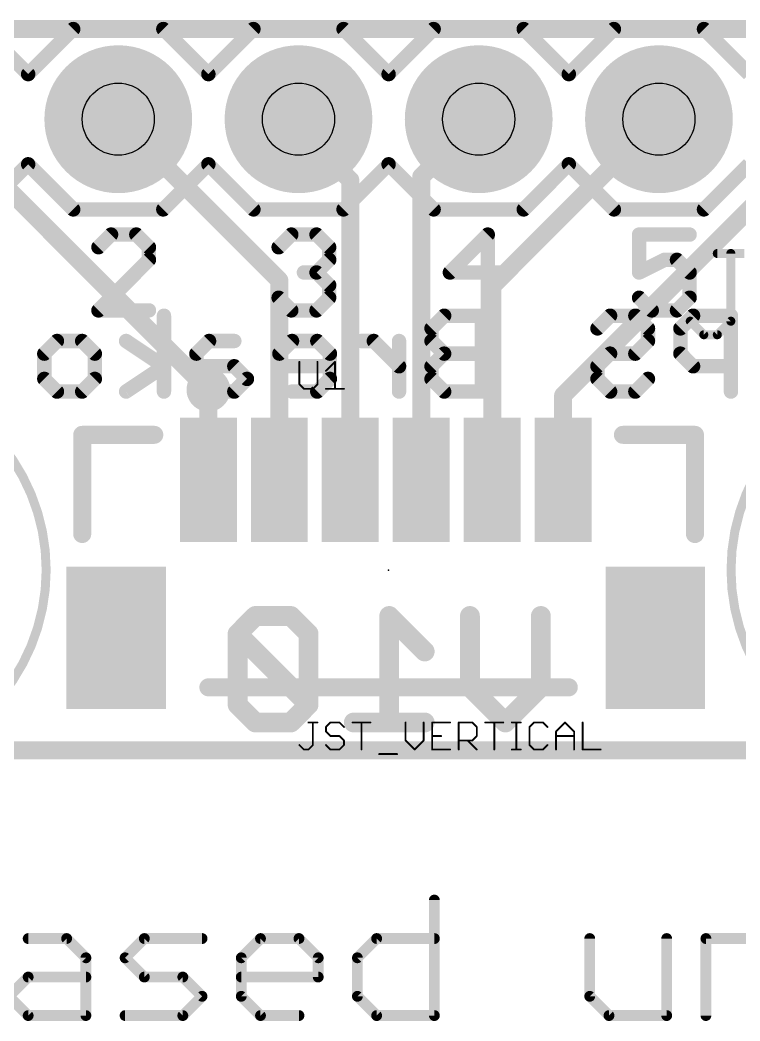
# Model space of a CAD drawing. Extents: x -1 to 106, y -9 to 10.
# Drawn here: x 4.97 to 15.11, y -3.81 to 10.29 of the extents above; entities that cross this region are included whole.
import ezdxf

# ---------------------------------------------------------------- set-up
doc = ezdxf.new("R2010")
doc.units = 0
for name, color, linetype in [('1', 12, 'CONTINUOUS'), ('16', 132, 'CONTINUOUS'), ('17', 110, 'CONTINUOUS'), ('20', 53, 'CONTINUOUS'), ('21', 53, 'CONTINUOUS'), ('22', 53, 'CONTINUOUS'), ('23', 53, 'CONTINUOUS'), ('25', 253, 'CONTINUOUS'), ('27', 253, 'CONTINUOUS'), ('29', 253, 'CONTINUOUS'), ('30', 253, 'CONTINUOUS'), ('31', 253, 'CONTINUOUS'), ('39', 12, 'CONTINUOUS'), ('44', 253, 'CONTINUOUS'), ('51', 53, 'CONTINUOUS')]:
    doc.layers.add(name, color=color, linetype=linetype)

# ---------------------------------------------------------------- blocks, each defined once
blk = doc.blocks.new('RECT')
blk.add_solid([(-0.5, -0.5), (0.5, -0.5), (-0.5, 0.5), (0.5, 0.5)])
blk = doc.blocks.new('ROUNDP')
at = {"const_width": 0.5}
blk.add_lwpolyline([(0, -0.25, 1), (0, 0.25, 1), (0, -0.25)], format="xyb", dxfattribs=at)

msp = doc.modelspace()

# ---------------------------------------------------------------- linework, layer by layer
at = {"layer": '1'}
for points, const_width in [([(0, 10.16), (20.32, 10.16)], 0.2032), ([(7.62, 5.08), (3.81, 8.89)], 0.254), ([(8.62, 6.62), (6.35, 8.89)], 0.254), ([(8.89, 8.763), (8.89, 8.89)], 0.254), ([(9.62, 8.033), (8.89, 8.763)], 0.254), ([(10.62, 8.08), (11.43, 8.89)], 0.254), ([(11.62, 6.54), (13.97, 8.89)], 0.254), ([(12.62, 5), (16.51, 8.89)], 0.254), ([(10.62, 3.81), (10.62, 8.08)], 0.254), ([(9.62, 3.81), (9.62, 8.033)], 0.254), ([(8.62, 3.81), (8.62, 6.62)], 0.254), ([(11.62, 3.81), (11.62, 6.54)], 0.254), ([(7.62, 3.81), (7.62, 5.08)], 0.254), ([(12.62, 3.81), (12.62, 5)], 0.254), ([(20.32, 0), (0, 0)], 0.2032)]:
    msp.add_lwpolyline(points, dxfattribs=dict(at, const_width=const_width))
at = {"layer": '1', "const_width": 0.127}
for points in [[(6.3949, 8.9349, 1), (6.3051, 8.8451)], [(8.9535, 8.89, 1), (8.8265, 8.89)], [(8.9349, 8.8079, 1), (8.8451, 8.7181)], [(11.4749, 8.8451, 1), (11.3851, 8.9349)], [(14.0149, 8.8451, 1), (13.9251, 8.9349)], [(8.8265, 8.763, 1), (8.9535, 8.763)], [(10.6835, 8.08, 1), (10.5565, 8.08)], [(10.5751, 8.1249, 1), (10.6649, 8.0351)], [(9.6835, 8.033, 1), (9.5565, 8.033)], [(9.5751, 7.9881, 1), (9.6649, 8.0779)], [(8.6835, 6.62, 1), (8.5565, 6.62)], [(8.5751, 6.5751, 1), (8.6649, 6.6649)], [(11.6835, 6.54, 1), (11.5565, 6.54)], [(11.5751, 6.5849, 1), (11.6649, 6.4951)], [(7.6835, 5.08, 1), (7.5565, 5.08)], [(7.5751, 5.0351, 1), (7.6649, 5.1249)], [(12.6835, 5, 1), (12.5565, 5)], [(12.5751, 5.0449, 1), (12.6649, 4.9551)], [(7.5565, 3.81, 1), (7.6835, 3.81)], [(8.5565, 3.81, 1), (8.6835, 3.81)], [(9.5565, 3.81, 1), (9.6835, 3.81)], [(10.5565, 3.81, 1), (10.6835, 3.81)], [(11.5565, 3.81, 1), (11.6835, 3.81)], [(12.5565, 3.81, 1), (12.6835, 3.81)]]:
    msp.add_lwpolyline(points, format="xyb", dxfattribs=at)
at = {"layer": '16'}
for points, const_width in [([(0, 10.16), (20.32, 10.16)], 0.254), ([(8.282, 1.8936), (8.0321, 1.6436)], 0.2794), ([(8.782, 1.8936), (8.282, 1.8936)], 0.2794), ([(9.032, 1.6436), (8.782, 1.8936)], 0.2794), ([(10.6691, 1.3936), (10.1692, 1.8936)], 0.2794), ([(10.1692, 1.8936), (10.1692, 0.3937)], 0.2794), ([(11.3064, 0.8937), (11.3064, 1.8936)], 0.2794), ([(12.3063, 1.8936), (12.3063, 0.8937)], 0.2794), ([(8.0321, 1.6436), (8.0321, 0.6437)], 0.2794), ([(9.032, 0.6437), (8.0321, 1.6436)], 0.2794), ([(9.032, 0.6437), (9.032, 1.6436)], 0.2794), ([(11.8063, 0.3937), (11.3064, 0.8937)], 0.2794), ([(12.3063, 0.8937), (11.8063, 0.3937)], 0.2794), ([(8.0321, 0.6437), (8.282, 0.3937)], 0.2794), ([(8.782, 0.3937), (9.032, 0.6437)], 0.2794), ([(8.282, 0.3937), (8.782, 0.3937)], 0.2794), ([(10.6691, 0.3937), (9.6692, 0.3937)], 0.2794), ([(20.32, 0), (0, 0)], 0.254)]:
    msp.add_lwpolyline(points, dxfattribs=dict(at, const_width=const_width))
at = {"layer": '16', "const_width": 0.1397}
for points in [[(8.282, 1.9634, 1), (8.282, 1.8237)], [(8.3314, 1.8442, 1), (8.2327, 1.943)], [(8.8314, 1.943, 1), (8.7326, 1.8442)], [(8.782, 1.8237, 1), (8.782, 1.9634)], [(10.239, 1.8936, 1), (10.0993, 1.8936)], [(10.2186, 1.943, 1), (10.1198, 1.8442)], [(11.3762, 1.8936, 1), (11.2365, 1.8936)], [(12.3762, 1.8936, 1), (12.2364, 1.8936)], [(8.1019, 1.6436, 1), (7.9622, 1.6436)], [(8.0815, 1.693, 1), (7.9827, 1.5942)], [(7.9827, 1.693, 1), (8.0815, 1.5942)], [(9.1018, 1.6436, 1), (8.9621, 1.6436)], [(8.9826, 1.5942, 1), (9.0814, 1.693)], [(10.6198, 1.3442, 1), (10.7185, 1.443)], [(11.3558, 0.9431, 1), (11.257, 0.8443)], [(12.3557, 0.8443, 1), (12.2569, 0.9431)], [(11.2365, 0.8937, 1), (11.3762, 0.8937)], [(12.2364, 0.8937, 1), (12.3762, 0.8937)], [(7.9622, 0.6437, 1), (8.1019, 0.6437)], [(8.0815, 0.6931, 1), (7.9827, 0.5943)], [(8.9621, 0.6437, 1), (9.1018, 0.6437)], [(9.0814, 0.5943, 1), (8.9826, 0.6931)], [(8.9826, 0.5943, 1), (9.0814, 0.6931)], [(8.282, 0.4636, 1), (8.282, 0.3238)], [(8.2327, 0.3443, 1), (8.3314, 0.4431)], [(8.7326, 0.4431, 1), (8.8314, 0.3443)], [(8.782, 0.3238, 1), (8.782, 0.4636)], [(9.6692, 0.4636, 1), (9.6692, 0.3238)], [(10.0993, 0.3937, 1), (10.239, 0.3937)], [(10.6691, 0.3238, 1), (10.6691, 0.4636)], [(11.7569, 0.4431, 1), (11.8557, 0.3443)], [(11.7569, 0.3443, 1), (11.8557, 0.4431)]]:
    msp.add_lwpolyline(points, format="xyb", dxfattribs=at)
at = {"layer": '20', "const_width": 0.2032}
for points in [[(0, 10.16), (20.32, 10.16)], [(20.32, 0), (0, 0)]]:
    msp.add_lwpolyline(points, dxfattribs=at)
at = {"layer": '21'}
for points, const_width in [([(4.445, 10.16), (5.08, 9.525)], 0.2032), ([(5.08, 9.525), (5.715, 10.16)], 0.2032), ([(5.715, 10.16), (6.985, 10.16)], 0.2032), ([(6.985, 10.16), (7.62, 9.525)], 0.2032), ([(7.62, 9.525), (8.255, 10.16)], 0.2032), ([(8.255, 10.16), (9.525, 10.16)], 0.2032), ([(10.16, 9.525), (9.525, 10.16)], 0.2032), ([(10.16, 9.525), (10.795, 10.16)], 0.2032), ([(10.795, 10.16), (12.065, 10.16)], 0.2032), ([(12.065, 10.16), (12.7, 9.525)], 0.2032), ([(12.7, 9.525), (13.335, 10.16)], 0.2032), ([(13.335, 10.16), (14.605, 10.16)], 0.2032), ([(14.605, 10.16), (15.24, 9.525)], 0.2032), ([(5.08, 8.255), (4.445, 7.62)], 0.2032), ([(5.715, 7.62), (5.08, 8.255)], 0.2032), ([(7.62, 8.255), (6.985, 7.62)], 0.2032), ([(8.255, 7.62), (7.62, 8.255)], 0.2032), ([(9.525, 7.62), (10.16, 8.255)], 0.2032), ([(10.795, 7.62), (10.16, 8.255)], 0.2032), ([(12.7, 8.255), (12.065, 7.62)], 0.2032), ([(13.335, 7.62), (12.7, 8.255)], 0.2032), ([(15.24, 8.255), (14.605, 7.62)], 0.2032), ([(6.985, 7.62), (5.715, 7.62)], 0.2032), ([(9.525, 7.62), (8.255, 7.62)], 0.2032), ([(12.065, 7.62), (10.795, 7.62)], 0.2032), ([(14.605, 7.62), (13.335, 7.62)], 0.2032), ([(6.2486, 7.2653), (6.0706, 7.0874)], 0.2032), ([(6.6045, 7.2653), (6.2486, 7.2653)], 0.2032), ([(6.7824, 7.0874), (6.6045, 7.2653)], 0.2032), ([(8.6106, 7.0874), (8.7886, 7.2653)], 0.2032), ([(8.7886, 7.2653), (9.1445, 7.2653)], 0.2032), ([(9.1445, 7.2653), (9.3224, 7.0874)], 0.2032), ([(11.5575, 7.2653), (11.0236, 6.7315)], 0.2032), ([(11.5575, 6.1976), (11.5575, 7.2653)], 0.2032), ([(14.4024, 7.2653), (13.6906, 7.2653)], 0.2032), ([(13.6906, 7.2653), (13.6906, 6.7315)], 0.2032), ([(6.7824, 6.9094), (6.7824, 7.0874)], 0.2032), ([(9.3224, 7.0874), (9.3224, 6.9094)], 0.2032), ([(6.0706, 6.1976), (6.7824, 6.9094)], 0.2032), ([(9.3224, 6.9094), (9.1445, 6.7315)], 0.2032), ([(13.6906, 6.7315), (14.0465, 6.9094)], 0.2032), ([(14.0465, 6.9094), (14.2245, 6.9094)], 0.2032), ([(14.2245, 6.9094), (14.4024, 6.7315)], 0.2032), ([(9.1445, 6.7315), (8.9665, 6.7315)], 0.2032), ([(9.1445, 6.7315), (9.3224, 6.5535)], 0.2032), ([(11.0236, 6.7315), (11.7354, 6.7315)], 0.2032), ([(14.4024, 6.7315), (14.4024, 6.3756)], 0.2032), ([(9.3224, 6.5535), (9.3224, 6.3756)], 0.2032), ([(8.7886, 6.1976), (8.6106, 6.3756)], 0.2032), ([(9.3224, 6.3756), (9.1445, 6.1976)], 0.2032), ([(13.8686, 6.1976), (13.6906, 6.3756)], 0.2032), ([(14.4024, 6.3756), (14.2245, 6.1976)], 0.2032), ([(6.7824, 6.1976), (6.0706, 6.1976)], 0.2032), ([(9.1445, 6.1976), (8.7886, 6.1976)], 0.2032), ([(14.2245, 6.1976), (13.8686, 6.1976)], 0.2032), ([(5.842, 3.048), (5.842, 4.445)], 0.254), ([(5.842, 4.445), (6.858, 4.445)], 0.254), ([(13.462, 4.445), (14.478, 4.445)], 0.254), ([(14.478, 4.445), (14.478, 3.048)], 0.254), ([(7.62, 0.889), (12.7, 0.889)], 0.254)]:
    msp.add_lwpolyline(points, dxfattribs=dict(at, const_width=const_width))
for points, const_width in [([(5.715, 10.2108, 1), (5.715, 10.1092)], 0.1016), ([(5.7509, 10.1241, 1), (5.6791, 10.1959)], 0.1016), ([(7.0209, 10.1959, 1), (6.9491, 10.1241)], 0.1016), ([(6.985, 10.1092, 1), (6.985, 10.2108)], 0.1016), ([(8.255, 10.2108, 1), (8.255, 10.1092)], 0.1016), ([(8.2909, 10.1241, 1), (8.2191, 10.1959)], 0.1016), ([(9.5609, 10.1959, 1), (9.4891, 10.1241)], 0.1016), ([(9.525, 10.1092, 1), (9.525, 10.2108)], 0.1016), ([(10.795, 10.2108, 1), (10.795, 10.1092)], 0.1016), ([(10.8309, 10.1241, 1), (10.7591, 10.1959)], 0.1016), ([(12.1009, 10.1959, 1), (12.0291, 10.1241)], 0.1016), ([(12.065, 10.1092, 1), (12.065, 10.2108)], 0.1016), ([(13.335, 10.2108, 1), (13.335, 10.1092)], 0.1016), ([(13.3709, 10.1241, 1), (13.2991, 10.1959)], 0.1016), ([(14.6409, 10.1959, 1), (14.5691, 10.1241)], 0.1016), ([(14.605, 10.1092, 1), (14.605, 10.2108)], 0.1016), ([(5.0441, 9.5609, 1), (5.1159, 9.4891)], 0.1016), ([(5.0441, 9.4891, 1), (5.1159, 9.5609)], 0.1016), ([(7.5841, 9.5609, 1), (7.6559, 9.4891)], 0.1016), ([(7.5841, 9.4891, 1), (7.6559, 9.5609)], 0.1016), ([(10.1241, 9.5609, 1), (10.1959, 9.4891)], 0.1016), ([(10.1241, 9.4891, 1), (10.1959, 9.5609)], 0.1016), ([(12.6641, 9.5609, 1), (12.7359, 9.4891)], 0.1016), ([(12.6641, 9.4891, 1), (12.7359, 9.5609)], 0.1016), ([(5.1159, 8.2909, 1), (5.0441, 8.2191)], 0.1016), ([(5.1159, 8.2191, 1), (5.0441, 8.2909)], 0.1016), ([(7.6559, 8.2909, 1), (7.5841, 8.2191)], 0.1016), ([(7.6559, 8.2191, 1), (7.5841, 8.2909)], 0.1016), ([(10.1959, 8.2909, 1), (10.1241, 8.2191)], 0.1016), ([(10.1959, 8.2191, 1), (10.1241, 8.2909)], 0.1016), ([(12.7359, 8.2909, 1), (12.6641, 8.2191)], 0.1016), ([(12.7359, 8.2191, 1), (12.6641, 8.2909)], 0.1016), ([(5.715, 7.6708, 1), (5.715, 7.5692)], 0.1016), ([(5.6791, 7.5841, 1), (5.7509, 7.6559)], 0.1016), ([(6.9491, 7.6559, 1), (7.0209, 7.5841)], 0.1016), ([(6.985, 7.5692, 1), (6.985, 7.6708)], 0.1016), ([(8.255, 7.6708, 1), (8.255, 7.5692)], 0.1016), ([(8.2191, 7.5841, 1), (8.2909, 7.6559)], 0.1016), ([(9.4891, 7.6559, 1), (9.5609, 7.5841)], 0.1016), ([(9.525, 7.5692, 1), (9.525, 7.6708)], 0.1016), ([(10.795, 7.6708, 1), (10.795, 7.5692)], 0.1016), ([(10.7591, 7.5841, 1), (10.8309, 7.6559)], 0.1016), ([(12.0291, 7.6559, 1), (12.1009, 7.5841)], 0.1016), ([(12.065, 7.5692, 1), (12.065, 7.6708)], 0.1016), ([(13.335, 7.6708, 1), (13.335, 7.5692)], 0.1016), ([(13.2991, 7.5841, 1), (13.3709, 7.6559)], 0.1016), ([(14.5691, 7.6559, 1), (14.6409, 7.5841)], 0.1016), ([(14.605, 7.5692, 1), (14.605, 7.6708)], 0.1016), ([(6.2486, 7.3161, 1), (6.2486, 7.2145)], 0.1016), ([(6.2845, 7.2294, 1), (6.2126, 7.3012)], 0.1016), ([(6.6404, 7.3012, 1), (6.5685, 7.2294)], 0.1016), ([(6.6045, 7.2145, 1), (6.6045, 7.3161)], 0.1016), ([(8.7886, 7.3161, 1), (8.7886, 7.2145)], 0.1016), ([(8.8245, 7.2294, 1), (8.7526, 7.3012)], 0.1016), ([(9.1804, 7.3012, 1), (9.1085, 7.2294)], 0.1016), ([(9.1445, 7.2145, 1), (9.1445, 7.3161)], 0.1016), ([(11.6083, 7.2653, 1), (11.5067, 7.2653)], 0.1016), ([(11.5934, 7.2294, 1), (11.5215, 7.3012)], 0.1016), ([(13.6906, 7.3161, 1), (13.6906, 7.2145)], 0.1016), ([(13.7414, 7.2653, 1), (13.6398, 7.2653)], 0.1016), ([(14.4024, 7.2145, 1), (14.4024, 7.3161)], 0.1016), ([(6.0347, 7.1233, 1), (6.1065, 7.0514)], 0.1016), ([(6.8332, 7.0874, 1), (6.7316, 7.0874)], 0.1016), ([(6.7465, 7.0514, 1), (6.8183, 7.1233)], 0.1016), ([(8.5747, 7.1233, 1), (8.6465, 7.0514)], 0.1016), ([(9.3732, 7.0874, 1), (9.2716, 7.0874)], 0.1016), ([(9.2865, 7.0514, 1), (9.3583, 7.1233)], 0.1016), ([(6.7316, 6.9094, 1), (6.8332, 6.9094)], 0.1016), ([(6.8183, 6.8735, 1), (6.7465, 6.9453)], 0.1016), ([(9.2716, 6.9094, 1), (9.3732, 6.9094)], 0.1016), ([(9.3583, 6.8735, 1), (9.2865, 6.9453)], 0.1016), ([(14.0465, 6.9602, 1), (14.0465, 6.8586)], 0.1016), ([(14.0692, 6.864, 1), (14.0238, 6.9548)], 0.1016), ([(14.2604, 6.9453, 1), (14.1885, 6.8735)], 0.1016), ([(14.2245, 6.8586, 1), (14.2245, 6.9602)], 0.1016), ([(8.9665, 6.7823, 1), (8.9665, 6.6807)], 0.1016), ([(9.1804, 6.7674, 1), (9.1085, 6.6955)], 0.1016), ([(9.1085, 6.7674, 1), (9.1804, 6.6955)], 0.1016), ([(9.1445, 6.6807, 1), (9.1445, 6.7823)], 0.1016), ([(11.0236, 6.7823, 1), (11.0236, 6.6807)], 0.1016), ([(10.9877, 6.7674, 1), (11.0595, 6.6955)], 0.1016), ([(11.7354, 6.6807, 1), (11.7354, 6.7823)], 0.1016), ([(13.6679, 6.7769, 1), (13.7133, 6.686)], 0.1016), ([(13.6398, 6.7315, 1), (13.7414, 6.7315)], 0.1016), ([(14.4532, 6.7315, 1), (14.3516, 6.7315)], 0.1016), ([(14.3665, 6.6955, 1), (14.4383, 6.7674)], 0.1016), ([(9.3732, 6.5535, 1), (9.2716, 6.5535)], 0.1016), ([(9.2865, 6.5176, 1), (9.3583, 6.5894)], 0.1016), ([(8.6465, 6.4115, 1), (8.5747, 6.3396)], 0.1016), ([(9.2716, 6.3756, 1), (9.3732, 6.3756)], 0.1016), ([(9.3583, 6.3396, 1), (9.2865, 6.4115)], 0.1016), ([(13.7265, 6.4115, 1), (13.6547, 6.3396)], 0.1016), ([(14.3516, 6.3756, 1), (14.4532, 6.3756)], 0.1016), ([(14.4383, 6.3396, 1), (14.3665, 6.4115)], 0.1016), ([(6.0706, 6.2484, 1), (6.0706, 6.1468)], 0.1016), ([(6.0347, 6.2335, 1), (6.1065, 6.1617)], 0.1016), ([(6.7824, 6.1468, 1), (6.7824, 6.2484)], 0.1016), ([(8.7886, 6.2484, 1), (8.7886, 6.1468)], 0.1016), ([(8.7526, 6.1617, 1), (8.8245, 6.2335)], 0.1016), ([(9.1085, 6.2335, 1), (9.1804, 6.1617)], 0.1016), ([(9.1445, 6.1468, 1), (9.1445, 6.2484)], 0.1016), ([(11.5067, 6.1976, 1), (11.6083, 6.1976)], 0.1016), ([(13.8686, 6.2484, 1), (13.8686, 6.1468)], 0.1016), ([(13.8326, 6.1617, 1), (13.9045, 6.2335)], 0.1016), ([(14.1885, 6.2335, 1), (14.2604, 6.1617)], 0.1016), ([(14.2245, 6.1468, 1), (14.2245, 6.2484)], 0.1016), ([(7.62, 4.9753, 1), (7.62, 5.1847, 1), (7.62, 4.9753)], 0.4064), ([(5.9055, 4.445, 1), (5.7785, 4.445)], 0.127), ([(5.842, 4.5085, 1), (5.842, 4.3815)], 0.127), ([(6.858, 4.3815, 1), (6.858, 4.5085)], 0.127), ([(13.462, 4.5085, 1), (13.462, 4.3815)], 0.127), ([(14.5415, 4.445, 1), (14.4145, 4.445)], 0.127), ([(14.478, 4.3815, 1), (14.478, 4.5085)], 0.127), ([(5.7785, 3.048, 1), (5.9055, 3.048)], 0.127), ([(14.4145, 3.048, 1), (14.5415, 3.048)], 0.127), ([(7.62, 0.9525, 1), (7.62, 0.8255)], 0.127), ([(12.7, 0.8255, 1), (12.7, 0.9525)], 0.127)]:
    msp.add_lwpolyline(points, format="xyb", dxfattribs=dict(at, const_width=const_width))
at = {"layer": '22', "const_width": 0.2032}
for points in [[(6.9941, 5.0546), (6.9941, 6.1223)], [(10.943, 6.1223), (10.765, 5.9444)], [(11.4768, 6.1223), (10.943, 6.1223)], [(11.4768, 5.0546), (11.4768, 6.1223)], [(13.1038, 5.9444), (13.2818, 6.1223)], [(13.2818, 6.1223), (13.6377, 6.1223)], [(13.6377, 6.1223), (13.8156, 5.9444)], [(14.4511, 6.1223), (14.2732, 5.9444)], [(14.985, 6.1223), (14.4511, 6.1223)], [(14.985, 5.0546), (14.985, 6.1223)], [(10.765, 5.9444), (10.765, 5.7664)], [(13.8156, 5.9444), (13.8156, 5.7664)], [(14.2732, 5.9444), (14.2732, 5.5885)], [(5.3078, 5.5885), (5.4858, 5.7664)], [(5.4858, 5.7664), (5.8417, 5.7664)], [(5.8417, 5.7664), (6.0196, 5.5885)], [(6.9941, 5.4105), (6.4603, 5.7664)], [(7.6297, 5.7664), (7.4517, 5.5885)], [(7.9856, 5.7664), (7.6297, 5.7664)], [(8.7991, 5.7664), (8.6211, 5.5885)], [(9.155, 5.7664), (8.7991, 5.7664)], [(9.3329, 5.5885), (9.155, 5.7664)], [(9.9515, 5.7664), (9.7736, 5.7664)], [(10.3074, 5.4105), (9.9515, 5.7664)], [(10.3074, 5.0546), (10.3074, 5.7664)], [(10.765, 5.7664), (10.943, 5.5885)], [(13.8156, 5.7664), (13.6377, 5.5885)], [(5.3078, 5.2325), (5.3078, 5.5885)], [(6.0196, 5.5885), (6.0196, 5.2325)], [(7.4517, 5.5885), (7.4517, 5.0546)], [(8.6211, 5.5885), (8.6211, 5.4105)], [(9.3329, 5.2325), (9.3329, 5.5885)], [(10.943, 5.5885), (10.765, 5.4105)], [(11.4768, 5.5885), (10.943, 5.5885)], [(13.2818, 5.5885), (13.1038, 5.4105)], [(13.6377, 5.5885), (13.2818, 5.5885)], [(14.2732, 5.5885), (14.4511, 5.4105)], [(6.4603, 5.0546), (6.9941, 5.4105)], [(7.9856, 5.4105), (7.4517, 5.4105)], [(8.1635, 5.2325), (7.9856, 5.4105)], [(8.6211, 5.4105), (9.3329, 5.4105)], [(10.765, 5.4105), (10.765, 5.2325)], [(13.1038, 5.4105), (13.1038, 5.2325)], [(14.4511, 5.4105), (14.985, 5.4105)], [(5.4858, 5.0546), (5.3078, 5.2325)], [(6.0196, 5.2325), (5.8417, 5.0546)], [(7.9856, 5.0546), (8.1635, 5.2325)], [(9.155, 5.0546), (9.3329, 5.2325)], [(10.765, 5.2325), (10.943, 5.0546)], [(13.1038, 5.2325), (13.2818, 5.0546)], [(13.6377, 5.0546), (13.8156, 5.2325)], [(5.8417, 5.0546), (5.4858, 5.0546)], [(7.4517, 5.0546), (7.9856, 5.0546)], [(8.7991, 5.0546), (9.155, 5.0546)], [(10.943, 5.0546), (11.4768, 5.0546)], [(13.2818, 5.0546), (13.6377, 5.0546)]]:
    msp.add_lwpolyline(points, dxfattribs=at)
at = {"layer": '22', "const_width": 0.1016}
for points in [[(7.0449, 6.1223, 1), (6.9433, 6.1223)], [(10.943, 6.1731, 1), (10.943, 6.0715)], [(10.9789, 6.0864, 1), (10.907, 6.1582)], [(11.5276, 6.1223, 1), (11.426, 6.1223)], [(11.4768, 6.0715, 1), (11.4768, 6.1731)], [(13.2818, 6.1731, 1), (13.2818, 6.0715)], [(13.3177, 6.0864, 1), (13.2458, 6.1582)], [(13.6736, 6.1582, 1), (13.6017, 6.0864)], [(13.6377, 6.0715, 1), (13.6377, 6.1731)], [(14.4511, 6.1731, 1), (14.4511, 6.0715)], [(14.4871, 6.0864, 1), (14.4152, 6.1582)], [(15.0358, 6.1223, 1), (14.9342, 6.1223)], [(14.985, 6.0715, 1), (14.985, 6.1731)], [(10.8158, 5.9444, 1), (10.7142, 5.9444)], [(10.7291, 5.9803, 1), (10.8009, 5.9084)], [(13.0679, 5.9803, 1), (13.1397, 5.9084)], [(13.8664, 5.9444, 1), (13.7648, 5.9444)], [(13.7797, 5.9084, 1), (13.8515, 5.9803)], [(14.324, 5.9444, 1), (14.2224, 5.9444)], [(14.2373, 5.9803, 1), (14.3091, 5.9084)], [(5.4858, 5.8172, 1), (5.4858, 5.7156)], [(5.5217, 5.7305, 1), (5.4499, 5.8023)], [(5.8776, 5.8023, 1), (5.8058, 5.7305)], [(5.8417, 5.7156, 1), (5.8417, 5.8172)], [(6.4884, 5.8087, 1), (6.4321, 5.7241)], [(7.6297, 5.8172, 1), (7.6297, 5.7156)], [(7.6656, 5.7305, 1), (7.5937, 5.8023)], [(7.9856, 5.7156, 1), (7.9856, 5.8172)], [(8.7991, 5.8172, 1), (8.7991, 5.7156)], [(8.835, 5.7305, 1), (8.7631, 5.8023)], [(9.1909, 5.8023, 1), (9.119, 5.7305)], [(9.155, 5.7156, 1), (9.155, 5.8172)], [(9.7736, 5.8172, 1), (9.7736, 5.7156)], [(9.9874, 5.8023, 1), (9.9156, 5.7305)], [(9.9515, 5.7156, 1), (9.9515, 5.8172)], [(10.3582, 5.7664, 1), (10.2566, 5.7664)], [(10.8009, 5.8023, 1), (10.7291, 5.7305)], [(10.7142, 5.7664, 1), (10.8158, 5.7664)], [(13.7648, 5.7664, 1), (13.8664, 5.7664)], [(13.8515, 5.7305, 1), (13.7797, 5.8023)], [(5.3586, 5.5885, 1), (5.257, 5.5885)], [(5.2719, 5.6244, 1), (5.3437, 5.5525)], [(6.0704, 5.5885, 1), (5.9688, 5.5885)], [(5.9837, 5.5525, 1), (6.0555, 5.6244)], [(7.5025, 5.5885, 1), (7.4009, 5.5885)], [(7.4158, 5.6244, 1), (7.4876, 5.5525)], [(8.6719, 5.5885, 1), (8.5703, 5.5885)], [(8.5852, 5.6244, 1), (8.657, 5.5525)], [(9.3837, 5.5885, 1), (9.2821, 5.5885)], [(9.297, 5.5525, 1), (9.3688, 5.6244)], [(10.943, 5.6393, 1), (10.943, 5.5377)], [(10.9789, 5.5525, 1), (10.907, 5.6244)], [(10.907, 5.5525, 1), (10.9789, 5.6244)], [(11.4768, 5.5377, 1), (11.4768, 5.6393)], [(13.2818, 5.6393, 1), (13.2818, 5.5377)], [(13.3177, 5.5525, 1), (13.2458, 5.6244)], [(13.6017, 5.6244, 1), (13.6736, 5.5525)], [(13.6377, 5.5377, 1), (13.6377, 5.6393)], [(14.3091, 5.6244, 1), (14.2373, 5.5525)], [(14.2224, 5.5885, 1), (14.324, 5.5885)], [(7.0223, 5.3682, 1), (6.9659, 5.4528)], [(6.9659, 5.3682, 1), (7.0223, 5.4528)], [(7.4517, 5.4613, 1), (7.4517, 5.3597)], [(8.0215, 5.4464, 1), (7.9497, 5.3746)], [(7.9856, 5.3597, 1), (7.9856, 5.4613)], [(8.6211, 5.4613, 1), (8.6211, 5.3597)], [(9.3329, 5.3597, 1), (9.3329, 5.4613)], [(10.8158, 5.4105, 1), (10.7142, 5.4105)], [(13.1546, 5.4105, 1), (13.053, 5.4105)], [(14.4511, 5.4613, 1), (14.4511, 5.3597)], [(14.985, 5.3597, 1), (14.985, 5.4613)], [(8.5703, 5.4105, 1), (8.6719, 5.4105)], [(10.2715, 5.3746, 1), (10.3433, 5.4464)], [(10.7291, 5.4464, 1), (10.8009, 5.3746)], [(13.0679, 5.4464, 1), (13.1397, 5.3746)], [(14.4152, 5.3746, 1), (14.4871, 5.4464)], [(5.3437, 5.2685, 1), (5.2719, 5.1966)], [(5.257, 5.2325, 1), (5.3586, 5.2325)], [(5.9688, 5.2325, 1), (6.0704, 5.2325)], [(6.0555, 5.1966, 1), (5.9837, 5.2685)], [(8.1994, 5.1966, 1), (8.1276, 5.2685)], [(8.1276, 5.1966, 1), (8.1994, 5.2685)], [(9.2821, 5.2325, 1), (9.3837, 5.2325)], [(9.3688, 5.1966, 1), (9.297, 5.2685)], [(10.8009, 5.2685, 1), (10.7291, 5.1966)], [(10.7142, 5.2325, 1), (10.8158, 5.2325)], [(13.1397, 5.2685, 1), (13.0679, 5.1966)], [(13.053, 5.2325, 1), (13.1546, 5.2325)], [(13.8515, 5.1966, 1), (13.7797, 5.2685)], [(5.4858, 5.1054, 1), (5.4858, 5.0038)], [(5.4499, 5.0187, 1), (5.5217, 5.0905)], [(5.8058, 5.0905, 1), (5.8776, 5.0187)], [(5.8417, 5.0038, 1), (5.8417, 5.1054)], [(6.4321, 5.0969, 1), (6.4884, 5.0123)], [(6.9433, 5.0546, 1), (7.0449, 5.0546)], [(7.4517, 5.1054, 1), (7.4517, 5.0038)], [(7.4009, 5.0546, 1), (7.5025, 5.0546)], [(7.9497, 5.0905, 1), (8.0215, 5.0187)], [(7.9856, 5.0038, 1), (7.9856, 5.1054)], [(8.7991, 5.1054, 1), (8.7991, 5.0038)], [(9.119, 5.0905, 1), (9.1909, 5.0187)], [(9.155, 5.0038, 1), (9.155, 5.1054)], [(10.2566, 5.0546, 1), (10.3582, 5.0546)], [(10.943, 5.1054, 1), (10.943, 5.0038)], [(10.907, 5.0187, 1), (10.9789, 5.0905)], [(11.426, 5.0546, 1), (11.5276, 5.0546)], [(11.4768, 5.0038, 1), (11.4768, 5.1054)], [(13.2818, 5.1054, 1), (13.2818, 5.0038)], [(13.2458, 5.0187, 1), (13.3177, 5.0905)], [(13.6017, 5.0905, 1), (13.6736, 5.0187)], [(13.6377, 5.0038, 1), (13.6377, 5.1054)], [(14.9342, 5.0546, 1), (15.0358, 5.0546)]]:
    msp.add_lwpolyline(points, format="xyb", dxfattribs=at)
at = {"layer": '23'}
msp.add_point((10.16, 2.54), dxfattribs=at)
at = {"layer": '25'}
for points, const_width in [([(14.7928, 6.9987), (15.1742, 6.9987)], 0.127), ([(14.9835, 6.0454), (14.9835, 6.9987)], 0.127), ([(14.4115, 6.0454), (14.6022, 5.8547)], 0.127), ([(14.7928, 5.8547), (14.9835, 6.0454)], 0.127), ([(14.6022, 5.8547), (14.7928, 5.8547)], 0.127), ([(8.9027, 5.474), (8.9027, 5.1563)], 0.0254), ([(9.1569, 5.1563), (9.1569, 5.474)], 0.0254), ([(9.2769, 5.3469), (9.404, 5.474)], 0.0254), ([(9.404, 5.474), (9.404, 5.0927)], 0.0254), ([(8.9027, 5.1563), (8.9663, 5.0927)], 0.0254), ([(8.9663, 5.0927), (9.0934, 5.0927)], 0.0254), ([(9.0934, 5.0927), (9.1569, 5.1563)], 0.0254), ([(9.2769, 5.0927), (9.5311, 5.0927)], 0.0254)]:
    msp.add_lwpolyline(points, dxfattribs=dict(at, const_width=const_width))
for points, const_width in [([(14.7928, 7.0304, 1), (14.7928, 6.9669)], 0.0635), ([(15.0152, 6.9987, 1), (14.9517, 6.9987)], 0.0635), ([(14.434, 6.0678, 1), (14.3891, 6.0229)], 0.0635), ([(14.9517, 6.0454, 1), (15.0152, 6.0454)], 0.0635), ([(15.0059, 6.0229, 1), (14.961, 6.0678)], 0.0635), ([(14.6022, 5.8864, 1), (14.6022, 5.823)], 0.0635), ([(14.5797, 5.8322, 1), (14.6246, 5.8772)], 0.0635), ([(14.7704, 5.8772, 1), (14.8153, 5.8322)], 0.0635), ([(14.7928, 5.823, 1), (14.7928, 5.8864)], 0.0635), ([(8.9091, 5.474, 1), (8.8964, 5.474)], 0.0127), ([(9.1633, 5.474, 1), (9.1506, 5.474)], 0.0127), ([(9.2724, 5.3514, 1), (9.2814, 5.3424)], 0.0127), ([(9.4104, 5.474, 1), (9.3977, 5.474)], 0.0127), ([(9.4085, 5.4695, 1), (9.3995, 5.4785)], 0.0127), ([(8.9072, 5.1607, 1), (8.8982, 5.1518)], 0.0127), ([(8.8964, 5.1563, 1), (8.9091, 5.1563)], 0.0127), ([(8.9663, 5.0991, 1), (8.9663, 5.0864)], 0.0127), ([(8.9618, 5.0882, 1), (8.9707, 5.0972)], 0.0127), ([(9.0889, 5.0972, 1), (9.0979, 5.0882)], 0.0127), ([(9.0934, 5.0864, 1), (9.0934, 5.0991)], 0.0127), ([(9.1506, 5.1563, 1), (9.1633, 5.1563)], 0.0127), ([(9.1614, 5.1518, 1), (9.1524, 5.1607)], 0.0127), ([(9.2769, 5.0991, 1), (9.2769, 5.0864)], 0.0127), ([(9.3977, 5.0927, 1), (9.4104, 5.0927)], 0.0127), ([(9.5311, 5.0864, 1), (9.5311, 5.0991)], 0.0127)]:
    msp.add_lwpolyline(points, format="xyb", dxfattribs=dict(at, const_width=const_width))
at = {"layer": '27'}
for points, const_width in [([(9.0298, 0.4004, 1), (9.0298, 0.3877)], 0.0127), ([(9.0997, 0.394, 1), (9.087, 0.394)], 0.0127), ([(9.1569, 0.3877, 1), (9.1569, 0.4004)], 0.0127), ([(9.2833, 0.3305, 1), (9.2706, 0.3305)], 0.0127), ([(9.2724, 0.335, 1), (9.2814, 0.326)], 0.0127), ([(9.3405, 0.4004, 1), (9.3405, 0.3877)], 0.0127), ([(9.3449, 0.3895, 1), (9.336, 0.3985)], 0.0127), ([(9.4721, 0.3985, 1), (9.4631, 0.3895)], 0.0127), ([(9.4676, 0.3877, 1), (9.4676, 0.4004)], 0.0127), ([(9.5266, 0.326, 1), (9.5356, 0.335)], 0.0127), ([(9.6511, 0.4004, 1), (9.6511, 0.3877)], 0.0127), ([(9.7846, 0.394, 1), (9.7719, 0.394)], 0.0127), ([(9.9053, 0.3877, 1), (9.9053, 0.4004)], 0.0127), ([(10.4059, 0.394, 1), (10.3932, 0.394)], 0.0127), ([(10.6601, 0.394, 1), (10.6474, 0.394)], 0.0127), ([(10.7737, 0.4004, 1), (10.7737, 0.3877)], 0.0127), ([(10.7801, 0.394, 1), (10.7674, 0.394)], 0.0127), ([(11.0279, 0.3877, 1), (11.0279, 0.4004)], 0.0127), ([(11.1479, 0.4004, 1), (11.1479, 0.3877)], 0.0127), ([(11.1543, 0.394, 1), (11.1416, 0.394)], 0.0127), ([(11.3431, 0.3985, 1), (11.3341, 0.3895)], 0.0127), ([(11.3386, 0.3877, 1), (11.3386, 0.4004)], 0.0127), ([(11.4085, 0.3305, 1), (11.3958, 0.3305)], 0.0127), ([(11.3977, 0.326, 1), (11.4066, 0.335)], 0.0127), ([(11.5221, 0.4004, 1), (11.5221, 0.3877)], 0.0127), ([(11.6556, 0.394, 1), (11.6429, 0.394)], 0.0127), ([(11.7764, 0.3877, 1), (11.7764, 0.4004)], 0.0127), ([(11.8963, 0.4004, 1), (11.8963, 0.3877)], 0.0127), ([(11.9663, 0.394, 1), (11.9536, 0.394)], 0.0127), ([(12.0235, 0.3877, 1), (12.0235, 0.4004)], 0.0127), ([(12.1522, 0.3305, 1), (12.1395, 0.3305)], 0.0127), ([(12.1413, 0.335, 1), (12.1503, 0.326)], 0.0127), ([(12.2094, 0.4004, 1), (12.2094, 0.3877)], 0.0127), ([(12.2139, 0.3895, 1), (12.2049, 0.3985)], 0.0127), ([(12.341, 0.3985, 1), (12.332, 0.3895)], 0.0127), ([(12.3365, 0.3877, 1), (12.3365, 0.4004)], 0.0127), ([(12.3955, 0.326, 1), (12.4045, 0.335)], 0.0127), ([(12.6516, 0.3985, 1), (12.6426, 0.3895)], 0.0127), ([(12.6516, 0.3895, 1), (12.6426, 0.3985)], 0.0127), ([(12.9006, 0.394, 1), (12.8879, 0.394)], 0.0127), ([(9.2814, 0.2714, 1), (9.2724, 0.2624)], 0.0127), ([(9.2706, 0.2669, 1), (9.2833, 0.2669)], 0.0127), ([(9.3405, 0.2097, 1), (9.3405, 0.197)], 0.0127), ([(9.336, 0.1989, 1), (9.3449, 0.2079)], 0.0127), ([(9.4721, 0.2079, 1), (9.4631, 0.1989)], 0.0127), ([(9.4676, 0.197, 1), (9.4676, 0.2097)], 0.0127), ([(9.5375, 0.1398, 1), (9.5248, 0.1398)], 0.0127), ([(9.5266, 0.1353, 1), (9.5356, 0.1443)], 0.0127), ([(10.404, 0.1443, 1), (10.395, 0.1353)], 0.0127), ([(10.3932, 0.1398, 1), (10.4059, 0.1398)], 0.0127), ([(10.6474, 0.1398, 1), (10.6601, 0.1398)], 0.0127), ([(10.6582, 0.1353, 1), (10.6493, 0.1443)], 0.0127), ([(10.7737, 0.2097, 1), (10.7737, 0.197)], 0.0127), ([(10.9008, 0.197, 1), (10.9008, 0.2097)], 0.0127), ([(11.1479, 0.1462, 1), (11.1479, 0.1335)], 0.0127), ([(11.2795, 0.1443, 1), (11.2706, 0.1353)], 0.0127), ([(11.3341, 0.1443, 1), (11.3431, 0.1353)], 0.0127), ([(11.3386, 0.1335, 1), (11.3386, 0.1462)], 0.0127), ([(11.3958, 0.2034, 1), (11.4085, 0.2034)], 0.0127), ([(11.4066, 0.1989, 1), (11.3977, 0.2079)], 0.0127), ([(12.5155, 0.2714, 1), (12.5245, 0.2624)], 0.0127), ([(12.52, 0.2097, 1), (12.52, 0.197)], 0.0127), ([(12.5264, 0.2669, 1), (12.5137, 0.2669)], 0.0127), ([(12.7806, 0.2669, 1), (12.7679, 0.2669)], 0.0127), ([(12.7698, 0.2624, 1), (12.7787, 0.2714)], 0.0127), ([(12.7742, 0.197, 1), (12.7742, 0.2097)], 0.0127), ([(8.9072, 0.0807, 1), (8.8982, 0.0718)], 0.0127), ([(8.9663, 0.0191, 1), (8.9663, 0.0064)], 0.0127), ([(8.9618, 0.0082, 1), (8.9707, 0.0172)], 0.0127), ([(9.0253, 0.0172, 1), (9.0343, 0.0082)], 0.0127), ([(9.0298, 0.0064, 1), (9.0298, 0.0191)], 0.0127), ([(9.087, 0.0763, 1), (9.0997, 0.0763)], 0.0127), ([(9.0979, 0.0718, 1), (9.0889, 0.0807)], 0.0127), ([(9.2814, 0.0807, 1), (9.2724, 0.0718)], 0.0127), ([(9.3405, 0.0191, 1), (9.3405, 0.0064)], 0.0127), ([(9.336, 0.0082, 1), (9.3449, 0.0172)], 0.0127), ([(9.4631, 0.0172, 1), (9.4721, 0.0082)], 0.0127), ([(9.4676, 0.0064, 1), (9.4676, 0.0191)], 0.0127), ([(9.5248, 0.0763, 1), (9.5375, 0.0763)], 0.0127), ([(9.5356, 0.0718, 1), (9.5266, 0.0807)], 0.0127), ([(9.7719, 0.0127, 1), (9.7846, 0.0127)], 0.0127), ([(10.5221, 0.0172, 1), (10.5311, 0.0082)], 0.0127), ([(10.5221, 0.0082, 1), (10.5311, 0.0172)], 0.0127), ([(10.7737, 0.0191, 1), (10.7737, 0.0064)], 0.0127), ([(10.7674, 0.0127, 1), (10.7801, 0.0127)], 0.0127), ([(11.0279, 0.0064, 1), (11.0279, 0.0191)], 0.0127), ([(11.1416, 0.0127, 1), (11.1543, 0.0127)], 0.0127), ([(11.3977, 0.0082, 1), (11.4066, 0.0172)], 0.0127), ([(11.6429, 0.0127, 1), (11.6556, 0.0127)], 0.0127), ([(11.8963, 0.0191, 1), (11.8963, 0.0064)], 0.0127), ([(11.9536, 0.0127, 1), (11.9663, 0.0127)], 0.0127), ([(12.0235, 0.0064, 1), (12.0235, 0.0191)], 0.0127), ([(12.1503, 0.0807, 1), (12.1413, 0.0718)], 0.0127), ([(12.1395, 0.0763, 1), (12.1522, 0.0763)], 0.0127), ([(12.2094, 0.0191, 1), (12.2094, 0.0064)], 0.0127), ([(12.2049, 0.0082, 1), (12.2139, 0.0172)], 0.0127), ([(12.332, 0.0172, 1), (12.341, 0.0082)], 0.0127), ([(12.3365, 0.0064, 1), (12.3365, 0.0191)], 0.0127), ([(12.4045, 0.0718, 1), (12.3955, 0.0807)], 0.0127), ([(12.5137, 0.0127, 1), (12.5264, 0.0127)], 0.0127), ([(12.7679, 0.0127, 1), (12.7806, 0.0127)], 0.0127), ([(12.8942, 0.0191, 1), (12.8942, 0.0064)], 0.0127), ([(12.8879, 0.0127, 1), (12.9006, 0.0127)], 0.0127), ([(13.1485, 0.0064, 1), (13.1485, 0.0191)], 0.0127), ([(10.0253, -0.0445, 1), (10.0253, -0.0572)], 0.0127), ([(10.2795, -0.0572, 1), (10.2795, -0.0445)], 0.0127), ([(10.8433, -2.1068, 1), (10.7671, -2.1068)], 0.0762), ([(5.0803, -2.611, 1), (5.0803, -2.6872)], 0.0762), ([(5.6495, -2.6222, 1), (5.5957, -2.6761)], 0.0762), ([(5.6226, -2.6872, 1), (5.6226, -2.611)], 0.0762), ([(6.7174, -2.611, 1), (6.7174, -2.6872)], 0.0762), ([(6.7444, -2.6761, 1), (6.6905, -2.6222)], 0.0762), ([(7.5309, -2.6872, 1), (7.5309, -2.611)], 0.0762), ([(8.3546, -2.611, 1), (8.3546, -2.6872)], 0.0762), ([(8.3815, -2.6761, 1), (8.3276, -2.6222)], 0.0762), ([(8.9239, -2.6222, 1), (8.87, -2.6761)], 0.0762), ([(8.8969, -2.6872, 1), (8.8969, -2.611)], 0.0762), ([(9.9917, -2.611, 1), (9.9917, -2.6872)], 0.0762), ([(10.0187, -2.6761, 1), (9.9648, -2.6222)], 0.0762), ([(10.8052, -2.6872, 1), (10.8052, -2.611)], 0.0762), ([(13.033, -2.6491, 1), (12.9568, -2.6491)], 0.0762), ([(14.1176, -2.6491, 1), (14.0414, -2.6491)], 0.0762), ([(14.6701, -2.6491, 1), (14.5939, -2.6491)], 0.0762), ([(14.632, -2.611, 1), (14.632, -2.6872)], 0.0762), ([(5.9319, -2.9203, 1), (5.8557, -2.9203)], 0.0762), ([(5.8668, -2.9472, 1), (5.9207, -2.8934)], 0.0762), ([(6.4732, -2.8934, 1), (6.4193, -2.9472)], 0.0762), ([(6.4193, -2.8934, 1), (6.4732, -2.9472)], 0.0762), ([(8.1215, -2.9203, 1), (8.0453, -2.9203)], 0.0762), ([(8.0565, -2.8934, 1), (8.1104, -2.9472)], 0.0762), ([(9.2062, -2.9203, 1), (9.13, -2.9203)], 0.0762), ([(9.1411, -2.9472, 1), (9.195, -2.8934)], 0.0762), ([(9.7587, -2.9203, 1), (9.6825, -2.9203)], 0.0762), ([(9.6936, -2.8934, 1), (9.7475, -2.9472)], 0.0762), ([(5.0803, -3.1534, 1), (5.0803, -3.2296)], 0.0762), ([(5.1072, -3.2184, 1), (5.0533, -3.1645)], 0.0762), ([(5.8938, -3.2296, 1), (5.8938, -3.1534)], 0.0762), ([(6.7174, -3.1534, 1), (6.7174, -3.2296)], 0.0762), ([(6.6905, -3.2184, 1), (6.7444, -3.1645)], 0.0762), ([(7.2867, -3.1645, 1), (7.2328, -3.2184)], 0.0762), ([(7.2598, -3.2296, 1), (7.2598, -3.1534)], 0.0762), ([(8.0834, -3.1534, 1), (8.0834, -3.2296)], 0.0762), ([(9.13, -3.1915, 1), (9.2062, -3.1915)], 0.0762), ([(9.1681, -3.2296, 1), (9.1681, -3.1534)], 0.0762), ([(7.5579, -3.4896, 1), (7.504, -3.4357)], 0.0762), ([(7.504, -3.4896, 1), (7.5579, -3.4357)], 0.0762), ([(8.1104, -3.4357, 1), (8.0565, -3.4896)], 0.0762), ([(8.0453, -3.4626, 1), (8.1215, -3.4626)], 0.0762), ([(9.7475, -3.4357, 1), (9.6936, -3.4896)], 0.0762), ([(9.6825, -3.4626, 1), (9.7587, -3.4626)], 0.0762), ([(13.0218, -3.4357, 1), (12.9679, -3.4896)], 0.0762), ([(12.9568, -3.4626, 1), (13.033, -3.4626)], 0.0762), ([(5.0803, -3.6957, 1), (5.0803, -3.7719)], 0.0762), ([(5.8938, -3.7719, 1), (5.8938, -3.6957)], 0.0762), ([(6.4463, -3.6957, 1), (6.4463, -3.7719)], 0.0762), ([(7.2598, -3.7719, 1), (7.2598, -3.6957)], 0.0762), ([(8.3546, -3.6957, 1), (8.3546, -3.7719)], 0.0762), ([(8.8969, -3.7719, 1), (8.8969, -3.6957)], 0.0762), ([(9.9917, -3.6957, 1), (9.9917, -3.7719)], 0.0762), ([(10.8052, -3.7719, 1), (10.8052, -3.6957)], 0.0762), ([(13.266, -3.6957, 1), (13.266, -3.7719)], 0.0762), ([(14.0795, -3.7719, 1), (14.0795, -3.6957)], 0.0762), ([(5.0533, -3.7607, 1), (5.1072, -3.7069)], 0.0762), ([(5.8557, -3.7338, 1), (5.9319, -3.7338)], 0.0762), ([(7.2328, -3.7069, 1), (7.2867, -3.7607)], 0.0762), ([(8.3276, -3.7607, 1), (8.3815, -3.7069)], 0.0762), ([(9.9648, -3.7607, 1), (10.0187, -3.7069)], 0.0762), ([(10.7671, -3.7338, 1), (10.8433, -3.7338)], 0.0762), ([(13.2391, -3.7607, 1), (13.293, -3.7069)], 0.0762), ([(14.0414, -3.7338, 1), (14.1176, -3.7338)], 0.0762), ([(14.5939, -3.7338, 1), (14.6701, -3.7338)], 0.0762)]:
    msp.add_lwpolyline(points, format="xyb", dxfattribs=dict(at, const_width=const_width))
for points, const_width in [([(9.0298, 0.394), (9.1569, 0.394)], 0.0254), ([(9.0934, 0.0763), (9.0934, 0.394)], 0.0254), ([(9.3405, 0.394), (9.2769, 0.3305)], 0.0254), ([(9.2769, 0.3305), (9.2769, 0.2669)], 0.0254), ([(9.4676, 0.394), (9.3405, 0.394)], 0.0254), ([(9.5311, 0.3305), (9.4676, 0.394)], 0.0254), ([(9.6511, 0.394), (9.9053, 0.394)], 0.0254), ([(9.7782, 0.0127), (9.7782, 0.394)], 0.0254), ([(10.3995, 0.394), (10.3995, 0.1398)], 0.0254), ([(10.6537, 0.1398), (10.6537, 0.394)], 0.0254), ([(11.0279, 0.394), (10.7737, 0.394)], 0.0254), ([(10.7737, 0.394), (10.7737, 0.0127)], 0.0254), ([(11.1479, 0.0127), (11.1479, 0.394)], 0.0254), ([(11.1479, 0.394), (11.3386, 0.394)], 0.0254), ([(11.3386, 0.394), (11.4022, 0.3305)], 0.0254), ([(11.4022, 0.3305), (11.4022, 0.2034)], 0.0254), ([(11.5221, 0.394), (11.7764, 0.394)], 0.0254), ([(11.6493, 0.0127), (11.6493, 0.394)], 0.0254), ([(11.8963, 0.394), (12.0235, 0.394)], 0.0254), ([(11.9599, 0.0127), (11.9599, 0.394)], 0.0254), ([(12.2094, 0.394), (12.1458, 0.3305)], 0.0254), ([(12.1458, 0.3305), (12.1458, 0.0763)], 0.0254), ([(12.3365, 0.394), (12.2094, 0.394)], 0.0254), ([(12.4, 0.3305), (12.3365, 0.394)], 0.0254), ([(12.52, 0.2669), (12.6471, 0.394)], 0.0254), ([(12.6471, 0.394), (12.7742, 0.2669)], 0.0254), ([(12.8942, 0.394), (12.8942, 0.0127)], 0.0254), ([(9.2769, 0.2669), (9.3405, 0.2034)], 0.0254), ([(9.3405, 0.2034), (9.4676, 0.2034)], 0.0254), ([(9.4676, 0.2034), (9.5311, 0.1398)], 0.0254), ([(9.5311, 0.1398), (9.5311, 0.0763)], 0.0254), ([(10.3995, 0.1398), (10.5266, 0.0127)], 0.0254), ([(10.5266, 0.0127), (10.6537, 0.1398)], 0.0254), ([(10.7737, 0.2034), (10.9008, 0.2034)], 0.0254), ([(11.3386, 0.1398), (11.1479, 0.1398)], 0.0254), ([(11.275, 0.1398), (11.4022, 0.0127)], 0.0254), ([(11.4022, 0.2034), (11.3386, 0.1398)], 0.0254), ([(12.52, 0.0127), (12.52, 0.2669)], 0.0254), ([(12.52, 0.2034), (12.7742, 0.2034)], 0.0254), ([(12.7742, 0.2669), (12.7742, 0.0127)], 0.0254), ([(8.9027, 0.0763), (8.9663, 0.0127)], 0.0254), ([(8.9663, 0.0127), (9.0298, 0.0127)], 0.0254), ([(9.0298, 0.0127), (9.0934, 0.0763)], 0.0254), ([(9.3405, 0.0127), (9.2769, 0.0763)], 0.0254), ([(9.4676, 0.0127), (9.3405, 0.0127)], 0.0254), ([(9.5311, 0.0763), (9.4676, 0.0127)], 0.0254), ([(10.7737, 0.0127), (11.0279, 0.0127)], 0.0254), ([(11.8963, 0.0127), (12.0235, 0.0127)], 0.0254), ([(12.1458, 0.0763), (12.2094, 0.0127)], 0.0254), ([(12.2094, 0.0127), (12.3365, 0.0127)], 0.0254), ([(12.3365, 0.0127), (12.4, 0.0763)], 0.0254), ([(12.8942, 0.0127), (13.1485, 0.0127)], 0.0254), ([(10.0253, -0.0509), (10.2795, -0.0509)], 0.0254), ([(10.8052, -2.1068), (10.8052, -3.7338)], 0.1524), ([(5.0803, -2.6491), (5.6226, -2.6491)], 0.1524), ([(5.6226, -2.6491), (5.8938, -2.9203)], 0.1524), ([(6.4463, -2.9203), (6.7174, -2.6491)], 0.1524), ([(6.7174, -2.6491), (7.5309, -2.6491)], 0.1524), ([(8.0834, -2.9203), (8.3546, -2.6491)], 0.1524), ([(8.3546, -2.6491), (8.8969, -2.6491)], 0.1524), ([(8.8969, -2.6491), (9.1681, -2.9203)], 0.1524), ([(9.7206, -2.9203), (9.9917, -2.6491)], 0.1524), ([(9.9917, -2.6491), (10.8052, -2.6491)], 0.1524), ([(12.9949, -2.6491), (12.9949, -3.4626)], 0.1524), ([(14.0795, -3.7338), (14.0795, -2.6491)], 0.1524), ([(14.632, -3.7338), (14.632, -2.6491)], 0.1524), ([(14.632, -2.6491), (15.4455, -2.6491)], 0.1524), ([(5.8938, -2.9203), (5.8938, -3.7338)], 0.1524), ([(6.7174, -3.1915), (6.4463, -2.9203)], 0.1524), ([(8.0834, -3.4626), (8.0834, -2.9203)], 0.1524), ([(9.1681, -2.9203), (9.1681, -3.1915)], 0.1524), ([(9.7206, -3.4626), (9.7206, -2.9203)], 0.1524), ([(4.8091, -3.4626), (5.0803, -3.1915)], 0.1524), ([(5.0803, -3.1915), (5.8938, -3.1915)], 0.1524), ([(7.2598, -3.1915), (6.7174, -3.1915)], 0.1524), ([(7.5309, -3.4626), (7.2598, -3.1915)], 0.1524), ([(9.1681, -3.1915), (8.0834, -3.1915)], 0.1524), ([(5.0803, -3.7338), (4.8091, -3.4626)], 0.1524), ([(7.2598, -3.7338), (7.5309, -3.4626)], 0.1524), ([(8.3546, -3.7338), (8.0834, -3.4626)], 0.1524), ([(9.9917, -3.7338), (9.7206, -3.4626)], 0.1524), ([(12.9949, -3.4626), (13.266, -3.7338)], 0.1524), ([(5.8938, -3.7338), (5.0803, -3.7338)], 0.1524), ([(6.4463, -3.7338), (7.2598, -3.7338)], 0.1524), ([(8.8969, -3.7338), (8.3546, -3.7338)], 0.1524), ([(10.8052, -3.7338), (9.9917, -3.7338)], 0.1524), ([(13.266, -3.7338), (14.0795, -3.7338)], 0.1524)]:
    msp.add_lwpolyline(points, dxfattribs=dict(at, const_width=const_width))
at = {"layer": '39', "const_width": 0.127}
for points in [[(2.54, -0.254, 1), (2.54, 5.334, 1), (2.54, -0.254)], [(17.78, -0.254, 1), (17.78, 5.334, 1), (17.78, -0.254)]]:
    msp.add_lwpolyline(points, format="xyb", dxfattribs=at)
at = {"layer": '44'}
for centre in [(6.35, 8.89), (8.89, 8.89), (11.43, 8.89), (13.97, 8.89)]:
    msp.add_circle(centre, 0.508, dxfattribs=at)

# ---------------------------------------------------------------- block references
at = {"layer": '1'}
for p, xscale, yscale in [((7.62, 3.81), 0.6, 1.55), ((8.62, 3.81), 0.6, 1.55), ((9.62, 3.81), 0.6, 1.55), ((10.62, 3.81), 0.6, 1.55), ((11.62, 3.81), 0.6, 1.55), ((12.62, 3.81), 0.6, 1.55), ((6.32, 1.585), 1.2, 1.8), ((13.92, 1.585), 1.2, 1.8)]:
    msp.add_blockref('RECT', p, dxfattribs=dict(at, xscale=xscale, yscale=yscale))
at = {"layer": '17', "rotation": 270}
for p, xscale, yscale in [((6.35, 8.89), 1.8796, 1.8796), ((6.35, 8.89), 1.8796, 1.8796), ((8.89, 8.89), 1.8796, 1.8796), ((8.89, 8.89), 1.8796, 1.8796), ((11.43, 8.89), 1.8796, 1.8796), ((11.43, 8.89), 1.8796, 1.8796), ((13.97, 8.89), 1.8796, 1.8796), ((13.97, 8.89), 1.8796, 1.8796), ((6.35, 8.89), 1.524, 1.524), ((6.35, 8.89), 1.524, 1.524), ((8.89, 8.89), 1.524, 1.524), ((8.89, 8.89), 1.524, 1.524), ((11.43, 8.89), 1.524, 1.524), ((11.43, 8.89), 1.524, 1.524), ((13.97, 8.89), 1.524, 1.524), ((13.97, 8.89), 1.524, 1.524)]:
    msp.add_blockref('ROUNDP', p, dxfattribs=dict(at, xscale=xscale, yscale=yscale))
at = {"layer": '29', "xscale": 2.0828, "yscale": 2.0828, "rotation": 270}
for p in [(6.35, 8.89), (8.89, 8.89), (11.43, 8.89), (13.97, 8.89)]:
    msp.add_blockref('ROUNDP', p, dxfattribs=at)
at = {"layer": '29'}
for p, xscale, yscale in [((7.62, 3.81), 0.8032, 1.7532), ((8.62, 3.81), 0.8032, 1.7532), ((9.62, 3.81), 0.8032, 1.7532), ((10.62, 3.81), 0.8032, 1.7532), ((11.62, 3.81), 0.8032, 1.7532), ((12.62, 3.81), 0.8032, 1.7532), ((6.32, 1.585), 1.4032, 2.0032), ((13.92, 1.585), 1.4032, 2.0032)]:
    msp.add_blockref('RECT', p, dxfattribs=dict(at, xscale=xscale, yscale=yscale))
at = {"layer": '30', "xscale": 2.0828, "yscale": 2.0828, "rotation": 270}
for p in [(6.35, 8.89), (8.89, 8.89), (11.43, 8.89), (13.97, 8.89)]:
    msp.add_blockref('ROUNDP', p, dxfattribs=at)
at = {"layer": '31'}
for p, xscale, yscale in [((7.62, 3.81), 0.6, 1.55), ((8.62, 3.81), 0.6, 1.55), ((9.62, 3.81), 0.6, 1.55), ((10.62, 3.81), 0.6, 1.55), ((11.62, 3.81), 0.6, 1.55), ((12.62, 3.81), 0.6, 1.55), ((6.32, 1.585), 1.2, 1.8), ((13.92, 1.585), 1.2, 1.8)]:
    msp.add_blockref('RECT', p, dxfattribs=dict(at, xscale=xscale, yscale=yscale))
at = {"layer": '51', "xscale": 0.508, "yscale": 0.508, "rotation": 180}
for p in [(6.35, 8.89), (8.89, 8.89), (11.43, 8.89), (13.97, 8.89)]:
    msp.add_blockref('RECT', p, dxfattribs=at)

doc.saveas('drawing.dxf')
